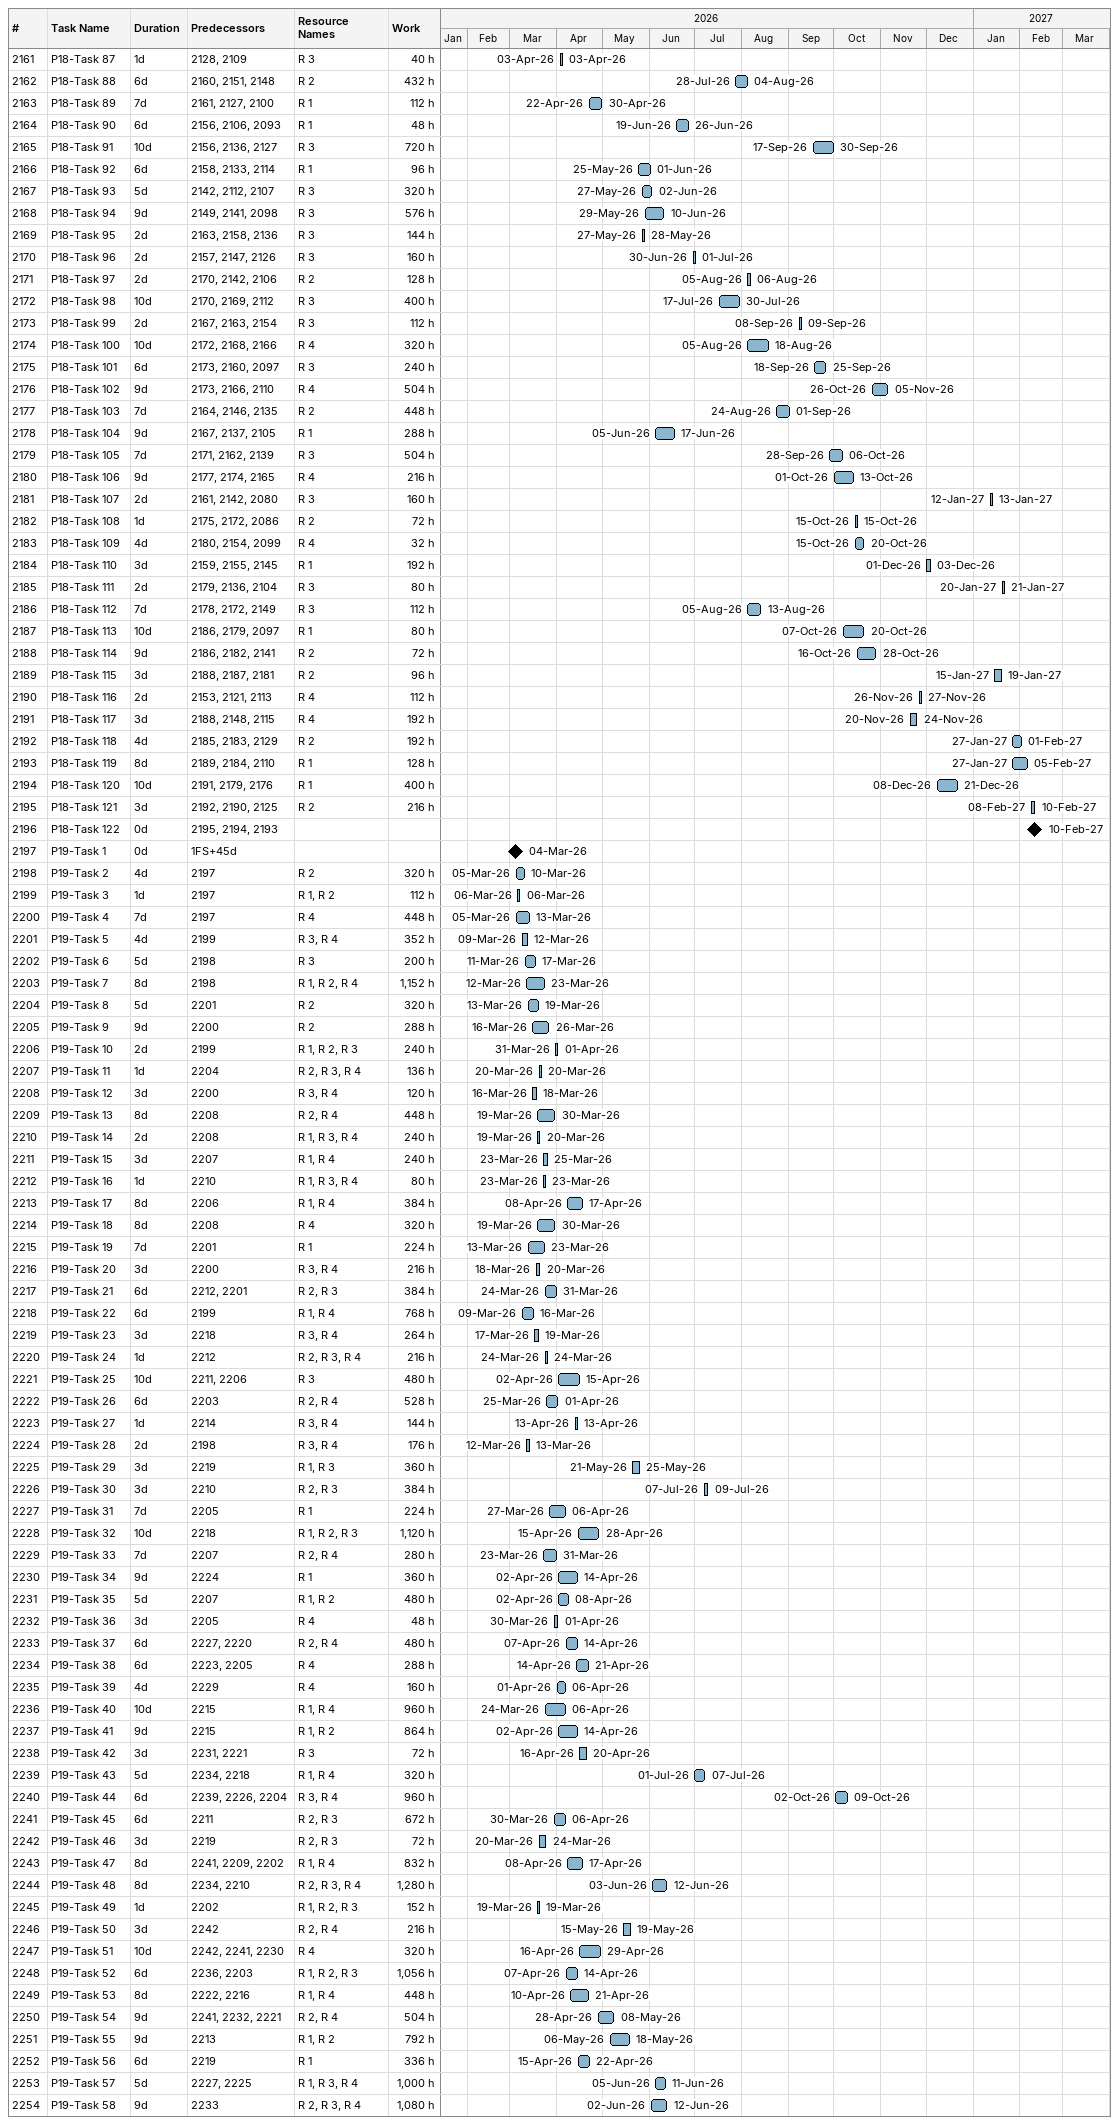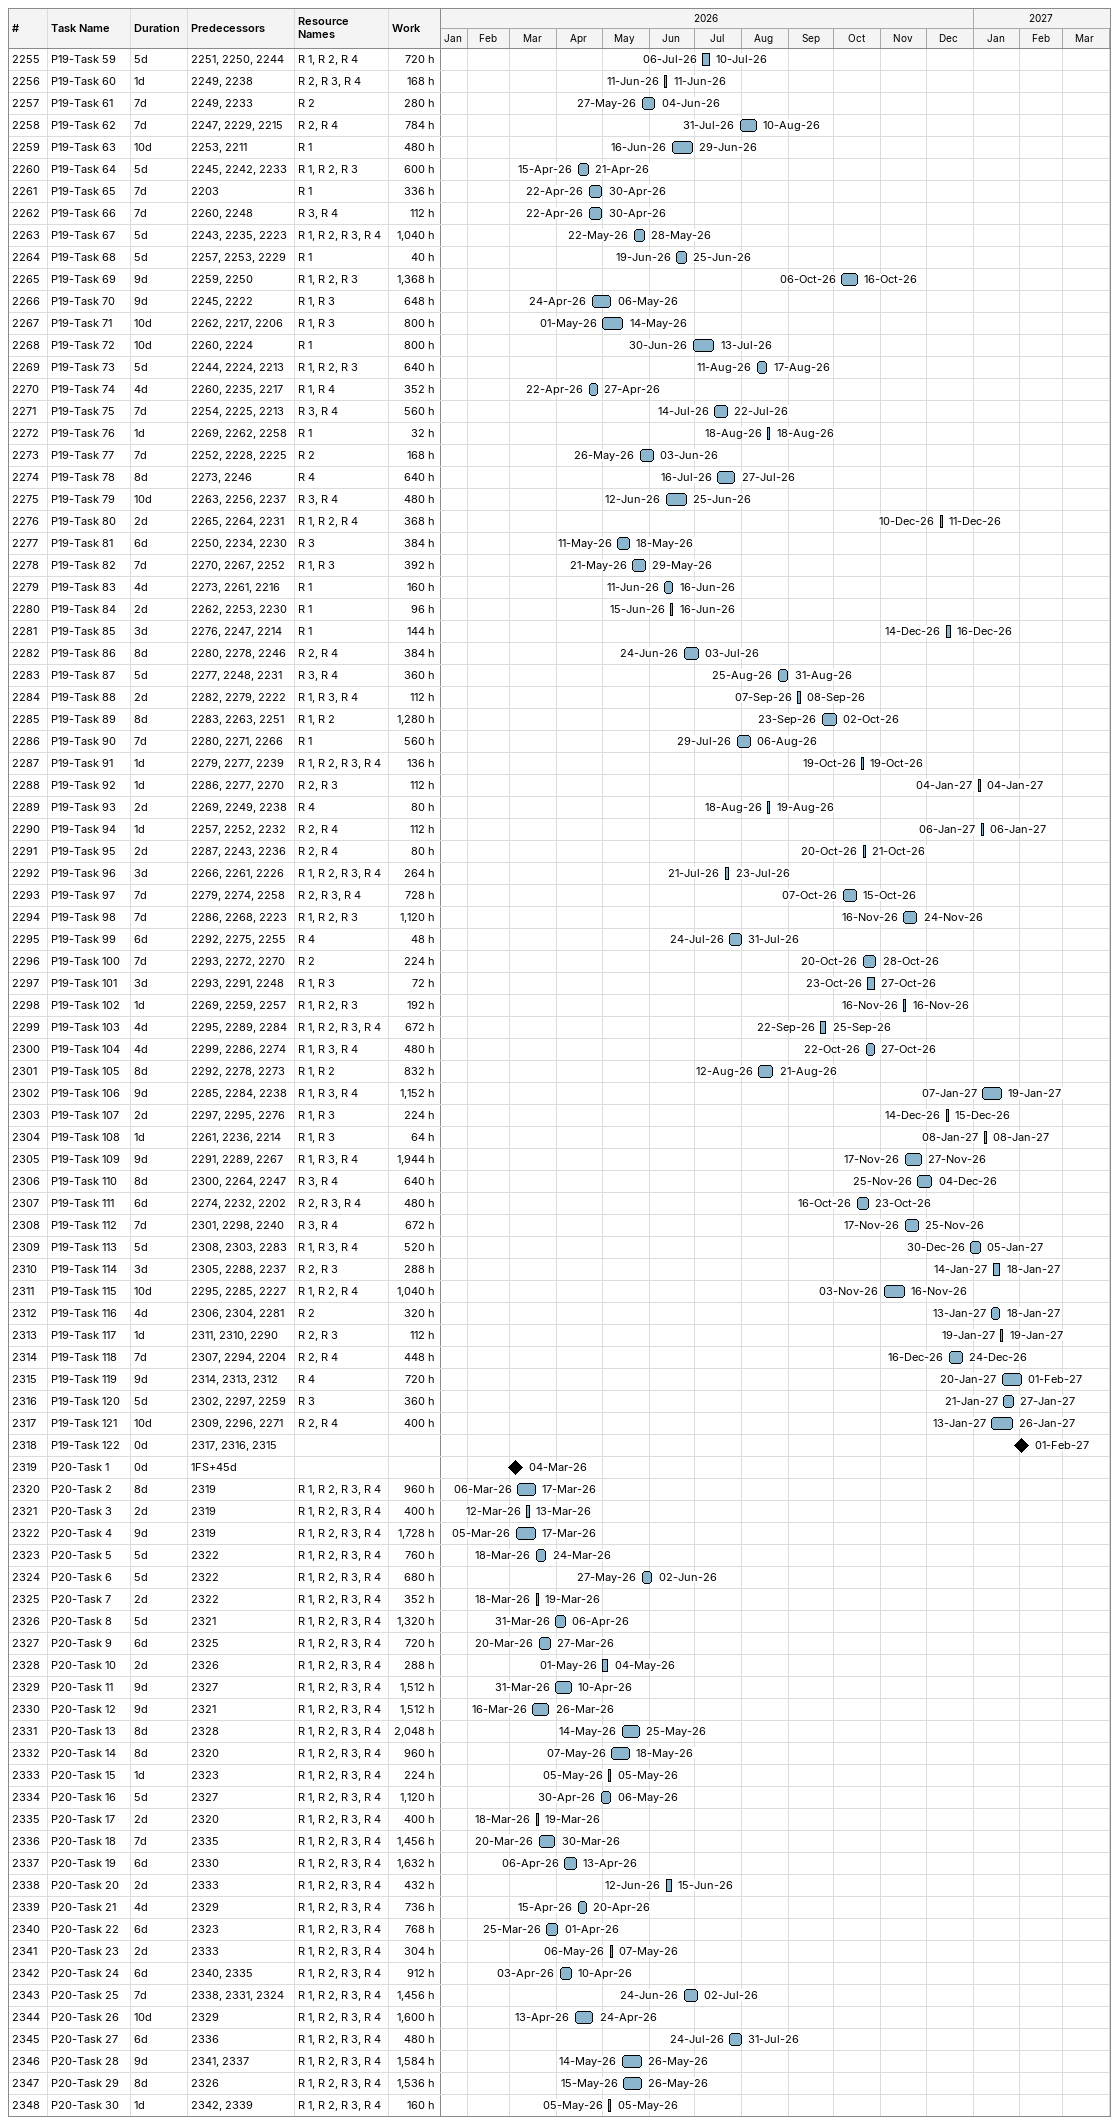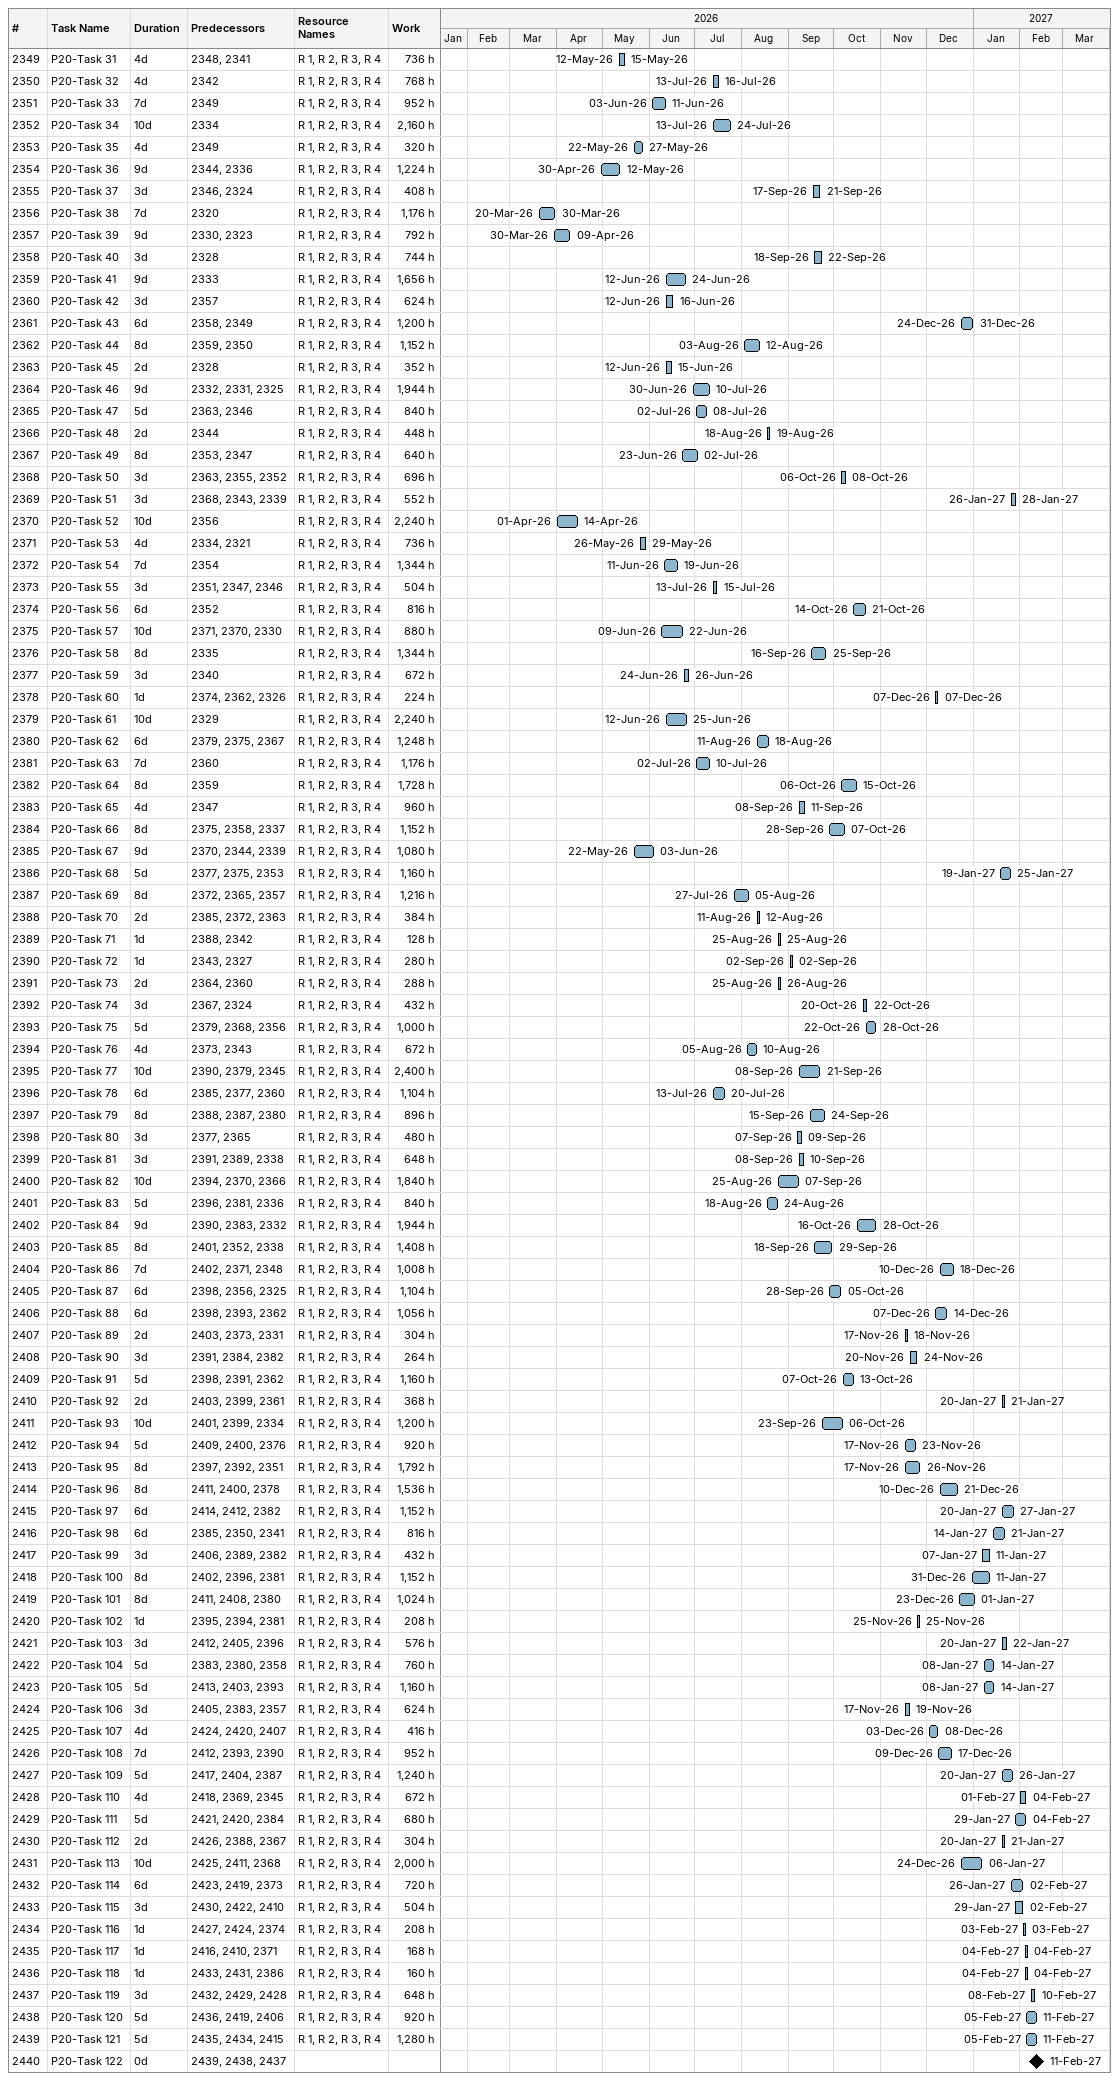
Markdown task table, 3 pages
| ID | Task | Duration | Start | Finish | Predecessors | Resources | Work (h) |
|---|---|---|---|---|---|---|---|
| 2161 | P18-Task 87 | 1d | 2026-04-03 | 2026-04-03 | 2128, 2109 | R 3 | 40 |
| 2162 | P18-Task 88 | 6d | 2026-07-28 | 2026-08-04 | 2160, 2151, 2148 | R 2 | 432 |
| 2163 | P18-Task 89 | 7d | 2026-04-22 | 2026-04-30 | 2161, 2127, 2100 | R 1 | 112 |
| 2164 | P18-Task 90 | 6d | 2026-06-19 | 2026-06-26 | 2156, 2106, 2093 | R 1 | 48 |
| 2165 | P18-Task 91 | 10d | 2026-09-17 | 2026-09-30 | 2156, 2136, 2127 | R 3 | 720 |
| 2166 | P18-Task 92 | 6d | 2026-05-25 | 2026-06-01 | 2158, 2133, 2114 | R 1 | 96 |
| 2167 | P18-Task 93 | 5d | 2026-05-27 | 2026-06-02 | 2142, 2112, 2107 | R 3 | 320 |
| 2168 | P18-Task 94 | 9d | 2026-05-29 | 2026-06-10 | 2149, 2141, 2098 | R 3 | 576 |
| 2169 | P18-Task 95 | 2d | 2026-05-27 | 2026-05-28 | 2163, 2158, 2136 | R 3 | 144 |
| 2170 | P18-Task 96 | 2d | 2026-06-30 | 2026-07-01 | 2157, 2147, 2126 | R 3 | 160 |
| 2171 | P18-Task 97 | 2d | 2026-08-05 | 2026-08-06 | 2170, 2142, 2106 | R 2 | 128 |
| 2172 | P18-Task 98 | 10d | 2026-07-17 | 2026-07-30 | 2170, 2169, 2112 | R 3 | 400 |
| 2173 | P18-Task 99 | 2d | 2026-09-08 | 2026-09-09 | 2167, 2163, 2154 | R 3 | 112 |
| 2174 | P18-Task 100 | 10d | 2026-08-05 | 2026-08-18 | 2172, 2168, 2166 | R 4 | 320 |
| 2175 | P18-Task 101 | 6d | 2026-09-18 | 2026-09-25 | 2173, 2160, 2097 | R 3 | 240 |
| 2176 | P18-Task 102 | 9d | 2026-10-26 | 2026-11-05 | 2173, 2166, 2110 | R 4 | 504 |
| 2177 | P18-Task 103 | 7d | 2026-08-24 | 2026-09-01 | 2164, 2146, 2135 | R 2 | 448 |
| 2178 | P18-Task 104 | 9d | 2026-06-05 | 2026-06-17 | 2167, 2137, 2105 | R 1 | 288 |
| 2179 | P18-Task 105 | 7d | 2026-09-28 | 2026-10-06 | 2171, 2162, 2139 | R 3 | 504 |
| 2180 | P18-Task 106 | 9d | 2026-10-01 | 2026-10-13 | 2177, 2174, 2165 | R 4 | 216 |
| 2181 | P18-Task 107 | 2d | 2027-01-12 | 2027-01-13 | 2161, 2142, 2080 | R 3 | 160 |
| 2182 | P18-Task 108 | 1d | 2026-10-15 | 2026-10-15 | 2175, 2172, 2086 | R 2 | 72 |
| 2183 | P18-Task 109 | 4d | 2026-10-15 | 2026-10-20 | 2180, 2154, 2099 | R 4 | 32 |
| 2184 | P18-Task 110 | 3d | 2026-12-01 | 2026-12-03 | 2159, 2155, 2145 | R 1 | 192 |
| 2185 | P18-Task 111 | 2d | 2027-01-20 | 2027-01-21 | 2179, 2136, 2104 | R 3 | 80 |
| 2186 | P18-Task 112 | 7d | 2026-08-05 | 2026-08-13 | 2178, 2172, 2149 | R 3 | 112 |
| 2187 | P18-Task 113 | 10d | 2026-10-07 | 2026-10-20 | 2186, 2179, 2097 | R 1 | 80 |
| 2188 | P18-Task 114 | 9d | 2026-10-16 | 2026-10-28 | 2186, 2182, 2141 | R 2 | 72 |
| 2189 | P18-Task 115 | 3d | 2027-01-15 | 2027-01-19 | 2188, 2187, 2181 | R 2 | 96 |
| 2190 | P18-Task 116 | 2d | 2026-11-26 | 2026-11-27 | 2153, 2121, 2113 | R 4 | 112 |
| 2191 | P18-Task 117 | 3d | 2026-11-20 | 2026-11-24 | 2188, 2148, 2115 | R 4 | 192 |
| 2192 | P18-Task 118 | 4d | 2027-01-27 | 2027-02-01 | 2185, 2183, 2129 | R 2 | 192 |
| 2193 | P18-Task 119 | 8d | 2027-01-27 | 2027-02-05 | 2189, 2184, 2110 | R 1 | 128 |
| 2194 | P18-Task 120 | 10d | 2026-12-08 | 2026-12-21 | 2191, 2179, 2176 | R 1 | 400 |
| 2195 | P18-Task 121 | 3d | 2027-02-08 | 2027-02-10 | 2192, 2190, 2125 | R 2 | 216 |
| 2196 | P18-Task 122 | 0d | 2027-02-10 | 2027-02-10 | 2195, 2194, 2193 |  |  |
| 2197 | P19-Task 1 | 0d | 2026-03-04 | 2026-03-04 | 1FS+45d |  |  |
| 2198 | P19-Task 2 | 4d | 2026-03-05 | 2026-03-10 | 2197 | R 2 | 320 |
| 2199 | P19-Task 3 | 1d | 2026-03-06 | 2026-03-06 | 2197 | R 1, R 2 | 112 |
| 2200 | P19-Task 4 | 7d | 2026-03-05 | 2026-03-13 | 2197 | R 4 | 448 |
| 2201 | P19-Task 5 | 4d | 2026-03-09 | 2026-03-12 | 2199 | R 3, R 4 | 352 |
| 2202 | P19-Task 6 | 5d | 2026-03-11 | 2026-03-17 | 2198 | R 3 | 200 |
| 2203 | P19-Task 7 | 8d | 2026-03-12 | 2026-03-23 | 2198 | R 1, R 2, R 4 | 1152 |
| 2204 | P19-Task 8 | 5d | 2026-03-13 | 2026-03-19 | 2201 | R 2 | 320 |
| 2205 | P19-Task 9 | 9d | 2026-03-16 | 2026-03-26 | 2200 | R 2 | 288 |
| 2206 | P19-Task 10 | 2d | 2026-03-31 | 2026-04-01 | 2199 | R 1, R 2, R 3 | 240 |
| 2207 | P19-Task 11 | 1d | 2026-03-20 | 2026-03-20 | 2204 | R 2, R 3, R 4 | 136 |
| 2208 | P19-Task 12 | 3d | 2026-03-16 | 2026-03-18 | 2200 | R 3, R 4 | 120 |
| 2209 | P19-Task 13 | 8d | 2026-03-19 | 2026-03-30 | 2208 | R 2, R 4 | 448 |
| 2210 | P19-Task 14 | 2d | 2026-03-19 | 2026-03-20 | 2208 | R 1, R 3, R 4 | 240 |
| 2211 | P19-Task 15 | 3d | 2026-03-23 | 2026-03-25 | 2207 | R 1, R 4 | 240 |
| 2212 | P19-Task 16 | 1d | 2026-03-23 | 2026-03-23 | 2210 | R 1, R 3, R 4 | 80 |
| 2213 | P19-Task 17 | 8d | 2026-04-08 | 2026-04-17 | 2206 | R 1, R 4 | 384 |
| 2214 | P19-Task 18 | 8d | 2026-03-19 | 2026-03-30 | 2208 | R 4 | 320 |
| 2215 | P19-Task 19 | 7d | 2026-03-13 | 2026-03-23 | 2201 | R 1 | 224 |
| 2216 | P19-Task 20 | 3d | 2026-03-18 | 2026-03-20 | 2200 | R 3, R 4 | 216 |
| 2217 | P19-Task 21 | 6d | 2026-03-24 | 2026-03-31 | 2212, 2201 | R 2, R 3 | 384 |
| 2218 | P19-Task 22 | 6d | 2026-03-09 | 2026-03-16 | 2199 | R 1, R 4 | 768 |
| 2219 | P19-Task 23 | 3d | 2026-03-17 | 2026-03-19 | 2218 | R 3, R 4 | 264 |
| 2220 | P19-Task 24 | 1d | 2026-03-24 | 2026-03-24 | 2212 | R 2, R 3, R 4 | 216 |
| 2221 | P19-Task 25 | 10d | 2026-04-02 | 2026-04-15 | 2211, 2206 | R 3 | 480 |
| 2222 | P19-Task 26 | 6d | 2026-03-25 | 2026-04-01 | 2203 | R 2, R 4 | 528 |
| 2223 | P19-Task 27 | 1d | 2026-04-13 | 2026-04-13 | 2214 | R 3, R 4 | 144 |
| 2224 | P19-Task 28 | 2d | 2026-03-12 | 2026-03-13 | 2198 | R 3, R 4 | 176 |
| 2225 | P19-Task 29 | 3d | 2026-05-21 | 2026-05-25 | 2219 | R 1, R 3 | 360 |
| 2226 | P19-Task 30 | 3d | 2026-07-07 | 2026-07-09 | 2210 | R 2, R 3 | 384 |
| 2227 | P19-Task 31 | 7d | 2026-03-27 | 2026-04-06 | 2205 | R 1 | 224 |
| 2228 | P19-Task 32 | 10d | 2026-04-15 | 2026-04-28 | 2218 | R 1, R 2, R 3 | 1120 |
| 2229 | P19-Task 33 | 7d | 2026-03-23 | 2026-03-31 | 2207 | R 2, R 4 | 280 |
| 2230 | P19-Task 34 | 9d | 2026-04-02 | 2026-04-14 | 2224 | R 1 | 360 |
| 2231 | P19-Task 35 | 5d | 2026-04-02 | 2026-04-08 | 2207 | R 1, R 2 | 480 |
| 2232 | P19-Task 36 | 3d | 2026-03-30 | 2026-04-01 | 2205 | R 4 | 48 |
| 2233 | P19-Task 37 | 6d | 2026-04-07 | 2026-04-14 | 2227, 2220 | R 2, R 4 | 480 |
| 2234 | P19-Task 38 | 6d | 2026-04-14 | 2026-04-21 | 2223, 2205 | R 4 | 288 |
| 2235 | P19-Task 39 | 4d | 2026-04-01 | 2026-04-06 | 2229 | R 4 | 160 |
| 2236 | P19-Task 40 | 10d | 2026-03-24 | 2026-04-06 | 2215 | R 1, R 4 | 960 |
| 2237 | P19-Task 41 | 9d | 2026-04-02 | 2026-04-14 | 2215 | R 1, R 2 | 864 |
| 2238 | P19-Task 42 | 3d | 2026-04-16 | 2026-04-20 | 2231, 2221 | R 3 | 72 |
| 2239 | P19-Task 43 | 5d | 2026-07-01 | 2026-07-07 | 2234, 2218 | R 1, R 4 | 320 |
| 2240 | P19-Task 44 | 6d | 2026-10-02 | 2026-10-09 | 2239, 2226, 2204 | R 3, R 4 | 960 |
| 2241 | P19-Task 45 | 6d | 2026-03-30 | 2026-04-06 | 2211 | R 2, R 3 | 672 |
| 2242 | P19-Task 46 | 3d | 2026-03-20 | 2026-03-24 | 2219 | R 2, R 3 | 72 |
| 2243 | P19-Task 47 | 8d | 2026-04-08 | 2026-04-17 | 2241, 2209, 2202 | R 1, R 4 | 832 |
| 2244 | P19-Task 48 | 8d | 2026-06-03 | 2026-06-12 | 2234, 2210 | R 2, R 3, R 4 | 1280 |
| 2245 | P19-Task 49 | 1d | 2026-03-19 | 2026-03-19 | 2202 | R 1, R 2, R 3 | 152 |
| 2246 | P19-Task 50 | 3d | 2026-05-15 | 2026-05-19 | 2242 | R 2, R 4 | 216 |
| 2247 | P19-Task 51 | 10d | 2026-04-16 | 2026-04-29 | 2242, 2241, 2230 | R 4 | 320 |
| 2248 | P19-Task 52 | 6d | 2026-04-07 | 2026-04-14 | 2236, 2203 | R 1, R 2, R 3 | 1056 |
| 2249 | P19-Task 53 | 8d | 2026-04-10 | 2026-04-21 | 2222, 2216 | R 1, R 4 | 448 |
| 2250 | P19-Task 54 | 9d | 2026-04-28 | 2026-05-08 | 2241, 2232, 2221 | R 2, R 4 | 504 |
| 2251 | P19-Task 55 | 9d | 2026-05-06 | 2026-05-18 | 2213 | R 1, R 2 | 792 |
| 2252 | P19-Task 56 | 6d | 2026-04-15 | 2026-04-22 | 2219 | R 1 | 336 |
| 2253 | P19-Task 57 | 5d | 2026-06-05 | 2026-06-11 | 2227, 2225 | R 1, R 3, R 4 | 1000 |
| 2254 | P19-Task 58 | 9d | 2026-06-02 | 2026-06-12 | 2233 | R 2, R 3, R 4 | 1080 |
| 2255 | P19-Task 59 | 5d | 2026-07-06 | 2026-07-10 | 2251, 2250, 2244 | R 1, R 2, R 4 | 720 |
| 2256 | P19-Task 60 | 1d | 2026-06-11 | 2026-06-11 | 2249, 2238 | R 2, R 3, R 4 | 168 |
| 2257 | P19-Task 61 | 7d | 2026-05-27 | 2026-06-04 | 2249, 2233 | R 2 | 280 |
| 2258 | P19-Task 62 | 7d | 2026-07-31 | 2026-08-10 | 2247, 2229, 2215 | R 2, R 4 | 784 |
| 2259 | P19-Task 63 | 10d | 2026-06-16 | 2026-06-29 | 2253, 2211 | R 1 | 480 |
| 2260 | P19-Task 64 | 5d | 2026-04-15 | 2026-04-21 | 2245, 2242, 2233 | R 1, R 2, R 3 | 600 |
| 2261 | P19-Task 65 | 7d | 2026-04-22 | 2026-04-30 | 2203 | R 1 | 336 |
| 2262 | P19-Task 66 | 7d | 2026-04-22 | 2026-04-30 | 2260, 2248 | R 3, R 4 | 112 |
| 2263 | P19-Task 67 | 5d | 2026-05-22 | 2026-05-28 | 2243, 2235, 2223 | R 1, R 2, R 3, R 4 | 1040 |
| 2264 | P19-Task 68 | 5d | 2026-06-19 | 2026-06-25 | 2257, 2253, 2229 | R 1 | 40 |
| 2265 | P19-Task 69 | 9d | 2026-10-06 | 2026-10-16 | 2259, 2250 | R 1, R 2, R 3 | 1368 |
| 2266 | P19-Task 70 | 9d | 2026-04-24 | 2026-05-06 | 2245, 2222 | R 1, R 3 | 648 |
| 2267 | P19-Task 71 | 10d | 2026-05-01 | 2026-05-14 | 2262, 2217, 2206 | R 1, R 3 | 800 |
| 2268 | P19-Task 72 | 10d | 2026-06-30 | 2026-07-13 | 2260, 2224 | R 1 | 800 |
| 2269 | P19-Task 73 | 5d | 2026-08-11 | 2026-08-17 | 2244, 2224, 2213 | R 1, R 2, R 3 | 640 |
| 2270 | P19-Task 74 | 4d | 2026-04-22 | 2026-04-27 | 2260, 2235, 2217 | R 1, R 4 | 352 |
| 2271 | P19-Task 75 | 7d | 2026-07-14 | 2026-07-22 | 2254, 2225, 2213 | R 3, R 4 | 560 |
| 2272 | P19-Task 76 | 1d | 2026-08-18 | 2026-08-18 | 2269, 2262, 2258 | R 1 | 32 |
| 2273 | P19-Task 77 | 7d | 2026-05-26 | 2026-06-03 | 2252, 2228, 2225 | R 2 | 168 |
| 2274 | P19-Task 78 | 8d | 2026-07-16 | 2026-07-27 | 2273, 2246 | R 4 | 640 |
| 2275 | P19-Task 79 | 10d | 2026-06-12 | 2026-06-25 | 2263, 2256, 2237 | R 3, R 4 | 480 |
| 2276 | P19-Task 80 | 2d | 2026-12-10 | 2026-12-11 | 2265, 2264, 2231 | R 1, R 2, R 4 | 368 |
| 2277 | P19-Task 81 | 6d | 2026-05-11 | 2026-05-18 | 2250, 2234, 2230 | R 3 | 384 |
| 2278 | P19-Task 82 | 7d | 2026-05-21 | 2026-05-29 | 2270, 2267, 2252 | R 1, R 3 | 392 |
| 2279 | P19-Task 83 | 4d | 2026-06-11 | 2026-06-16 | 2273, 2261, 2216 | R 1 | 160 |
| 2280 | P19-Task 84 | 2d | 2026-06-15 | 2026-06-16 | 2262, 2253, 2230 | R 1 | 96 |
| 2281 | P19-Task 85 | 3d | 2026-12-14 | 2026-12-16 | 2276, 2247, 2214 | R 1 | 144 |
| 2282 | P19-Task 86 | 8d | 2026-06-24 | 2026-07-03 | 2280, 2278, 2246 | R 2, R 4 | 384 |
| 2283 | P19-Task 87 | 5d | 2026-08-25 | 2026-08-31 | 2277, 2248, 2231 | R 3, R 4 | 360 |
| 2284 | P19-Task 88 | 2d | 2026-09-07 | 2026-09-08 | 2282, 2279, 2222 | R 1, R 3, R 4 | 112 |
| 2285 | P19-Task 89 | 8d | 2026-09-23 | 2026-10-02 | 2283, 2263, 2251 | R 1, R 2 | 1280 |
| 2286 | P19-Task 90 | 7d | 2026-07-29 | 2026-08-06 | 2280, 2271, 2266 | R 1 | 560 |
| 2287 | P19-Task 91 | 1d | 2026-10-19 | 2026-10-19 | 2279, 2277, 2239 | R 1, R 2, R 3, R 4 | 136 |
| 2288 | P19-Task 92 | 1d | 2027-01-04 | 2027-01-04 | 2286, 2277, 2270 | R 2, R 3 | 112 |
| 2289 | P19-Task 93 | 2d | 2026-08-18 | 2026-08-19 | 2269, 2249, 2238 | R 4 | 80 |
| 2290 | P19-Task 94 | 1d | 2027-01-06 | 2027-01-06 | 2257, 2252, 2232 | R 2, R 4 | 112 |
| 2291 | P19-Task 95 | 2d | 2026-10-20 | 2026-10-21 | 2287, 2243, 2236 | R 2, R 4 | 80 |
| 2292 | P19-Task 96 | 3d | 2026-07-21 | 2026-07-23 | 2266, 2261, 2226 | R 1, R 2, R 3, R 4 | 264 |
| 2293 | P19-Task 97 | 7d | 2026-10-07 | 2026-10-15 | 2279, 2274, 2258 | R 2, R 3, R 4 | 728 |
| 2294 | P19-Task 98 | 7d | 2026-11-16 | 2026-11-24 | 2286, 2268, 2223 | R 1, R 2, R 3 | 1120 |
| 2295 | P19-Task 99 | 6d | 2026-07-24 | 2026-07-31 | 2292, 2275, 2255 | R 4 | 48 |
| 2296 | P19-Task 100 | 7d | 2026-10-20 | 2026-10-28 | 2293, 2272, 2270 | R 2 | 224 |
| 2297 | P19-Task 101 | 3d | 2026-10-23 | 2026-10-27 | 2293, 2291, 2248 | R 1, R 3 | 72 |
| 2298 | P19-Task 102 | 1d | 2026-11-16 | 2026-11-16 | 2269, 2259, 2257 | R 1, R 2, R 3 | 192 |
| 2299 | P19-Task 103 | 4d | 2026-09-22 | 2026-09-25 | 2295, 2289, 2284 | R 1, R 2, R 3, R 4 | 672 |
| 2300 | P19-Task 104 | 4d | 2026-10-22 | 2026-10-27 | 2299, 2286, 2274 | R 1, R 3, R 4 | 480 |
| 2301 | P19-Task 105 | 8d | 2026-08-12 | 2026-08-21 | 2292, 2278, 2273 | R 1, R 2 | 832 |
| 2302 | P19-Task 106 | 9d | 2027-01-07 | 2027-01-19 | 2285, 2284, 2238 | R 1, R 3, R 4 | 1152 |
| 2303 | P19-Task 107 | 2d | 2026-12-14 | 2026-12-15 | 2297, 2295, 2276 | R 1, R 3 | 224 |
| 2304 | P19-Task 108 | 1d | 2027-01-08 | 2027-01-08 | 2261, 2236, 2214 | R 1, R 3 | 64 |
| 2305 | P19-Task 109 | 9d | 2026-11-17 | 2026-11-27 | 2291, 2289, 2267 | R 1, R 3, R 4 | 1944 |
| 2306 | P19-Task 110 | 8d | 2026-11-25 | 2026-12-04 | 2300, 2264, 2247 | R 3, R 4 | 640 |
| 2307 | P19-Task 111 | 6d | 2026-10-16 | 2026-10-23 | 2274, 2232, 2202 | R 2, R 3, R 4 | 480 |
| 2308 | P19-Task 112 | 7d | 2026-11-17 | 2026-11-25 | 2301, 2298, 2240 | R 3, R 4 | 672 |
| 2309 | P19-Task 113 | 5d | 2026-12-30 | 2027-01-05 | 2308, 2303, 2283 | R 1, R 3, R 4 | 520 |
| 2310 | P19-Task 114 | 3d | 2027-01-14 | 2027-01-18 | 2305, 2288, 2237 | R 2, R 3 | 288 |
| 2311 | P19-Task 115 | 10d | 2026-11-03 | 2026-11-16 | 2295, 2285, 2227 | R 1, R 2, R 4 | 1040 |
| 2312 | P19-Task 116 | 4d | 2027-01-13 | 2027-01-18 | 2306, 2304, 2281 | R 2 | 320 |
| 2313 | P19-Task 117 | 1d | 2027-01-19 | 2027-01-19 | 2311, 2310, 2290 | R 2, R 3 | 112 |
| 2314 | P19-Task 118 | 7d | 2026-12-16 | 2026-12-24 | 2307, 2294, 2204 | R 2, R 4 | 448 |
| 2315 | P19-Task 119 | 9d | 2027-01-20 | 2027-02-01 | 2314, 2313, 2312 | R 4 | 720 |
| 2316 | P19-Task 120 | 5d | 2027-01-21 | 2027-01-27 | 2302, 2297, 2259 | R 3 | 360 |
| 2317 | P19-Task 121 | 10d | 2027-01-13 | 2027-01-26 | 2309, 2296, 2271 | R 2, R 4 | 400 |
| 2318 | P19-Task 122 | 0d | 2027-02-01 | 2027-02-01 | 2317, 2316, 2315 |  |  |
| 2319 | P20-Task 1 | 0d | 2026-03-04 | 2026-03-04 | 1FS+45d |  |  |
| 2320 | P20-Task 2 | 8d | 2026-03-06 | 2026-03-17 | 2319 | R 1, R 2, R 3, R 4 | 960 |
| 2321 | P20-Task 3 | 2d | 2026-03-12 | 2026-03-13 | 2319 | R 1, R 2, R 3, R 4 | 400 |
| 2322 | P20-Task 4 | 9d | 2026-03-05 | 2026-03-17 | 2319 | R 1, R 2, R 3, R 4 | 1728 |
| 2323 | P20-Task 5 | 5d | 2026-03-18 | 2026-03-24 | 2322 | R 1, R 2, R 3, R 4 | 760 |
| 2324 | P20-Task 6 | 5d | 2026-05-27 | 2026-06-02 | 2322 | R 1, R 2, R 3, R 4 | 680 |
| 2325 | P20-Task 7 | 2d | 2026-03-18 | 2026-03-19 | 2322 | R 1, R 2, R 3, R 4 | 352 |
| 2326 | P20-Task 8 | 5d | 2026-03-31 | 2026-04-06 | 2321 | R 1, R 2, R 3, R 4 | 1320 |
| 2327 | P20-Task 9 | 6d | 2026-03-20 | 2026-03-27 | 2325 | R 1, R 2, R 3, R 4 | 720 |
| 2328 | P20-Task 10 | 2d | 2026-05-01 | 2026-05-04 | 2326 | R 1, R 2, R 3, R 4 | 288 |
| 2329 | P20-Task 11 | 9d | 2026-03-31 | 2026-04-10 | 2327 | R 1, R 2, R 3, R 4 | 1512 |
| 2330 | P20-Task 12 | 9d | 2026-03-16 | 2026-03-26 | 2321 | R 1, R 2, R 3, R 4 | 1512 |
| 2331 | P20-Task 13 | 8d | 2026-05-14 | 2026-05-25 | 2328 | R 1, R 2, R 3, R 4 | 2048 |
| 2332 | P20-Task 14 | 8d | 2026-05-07 | 2026-05-18 | 2320 | R 1, R 2, R 3, R 4 | 960 |
| 2333 | P20-Task 15 | 1d | 2026-05-05 | 2026-05-05 | 2323 | R 1, R 2, R 3, R 4 | 224 |
| 2334 | P20-Task 16 | 5d | 2026-04-30 | 2026-05-06 | 2327 | R 1, R 2, R 3, R 4 | 1120 |
| 2335 | P20-Task 17 | 2d | 2026-03-18 | 2026-03-19 | 2320 | R 1, R 2, R 3, R 4 | 400 |
| 2336 | P20-Task 18 | 7d | 2026-03-20 | 2026-03-30 | 2335 | R 1, R 2, R 3, R 4 | 1456 |
| 2337 | P20-Task 19 | 6d | 2026-04-06 | 2026-04-13 | 2330 | R 1, R 2, R 3, R 4 | 1632 |
| 2338 | P20-Task 20 | 2d | 2026-06-12 | 2026-06-15 | 2333 | R 1, R 2, R 3, R 4 | 432 |
| 2339 | P20-Task 21 | 4d | 2026-04-15 | 2026-04-20 | 2329 | R 1, R 2, R 3, R 4 | 736 |
| 2340 | P20-Task 22 | 6d | 2026-03-25 | 2026-04-01 | 2323 | R 1, R 2, R 3, R 4 | 768 |
| 2341 | P20-Task 23 | 2d | 2026-05-06 | 2026-05-07 | 2333 | R 1, R 2, R 3, R 4 | 304 |
| 2342 | P20-Task 24 | 6d | 2026-04-03 | 2026-04-10 | 2340, 2335 | R 1, R 2, R 3, R 4 | 912 |
| 2343 | P20-Task 25 | 7d | 2026-06-24 | 2026-07-02 | 2338, 2331, 2324 | R 1, R 2, R 3, R 4 | 1456 |
| 2344 | P20-Task 26 | 10d | 2026-04-13 | 2026-04-24 | 2329 | R 1, R 2, R 3, R 4 | 1600 |
| 2345 | P20-Task 27 | 6d | 2026-07-24 | 2026-07-31 | 2336 | R 1, R 2, R 3, R 4 | 480 |
| 2346 | P20-Task 28 | 9d | 2026-05-14 | 2026-05-26 | 2341, 2337 | R 1, R 2, R 3, R 4 | 1584 |
| 2347 | P20-Task 29 | 8d | 2026-05-15 | 2026-05-26 | 2326 | R 1, R 2, R 3, R 4 | 1536 |
| 2348 | P20-Task 30 | 1d | 2026-05-05 | 2026-05-05 | 2342, 2339 | R 1, R 2, R 3, R 4 | 160 |
| 2349 | P20-Task 31 | 4d | 2026-05-12 | 2026-05-15 | 2348, 2341 | R 1, R 2, R 3, R 4 | 736 |
| 2350 | P20-Task 32 | 4d | 2026-07-13 | 2026-07-16 | 2342 | R 1, R 2, R 3, R 4 | 768 |
| 2351 | P20-Task 33 | 7d | 2026-06-03 | 2026-06-11 | 2349 | R 1, R 2, R 3, R 4 | 952 |
| 2352 | P20-Task 34 | 10d | 2026-07-13 | 2026-07-24 | 2334 | R 1, R 2, R 3, R 4 | 2160 |
| 2353 | P20-Task 35 | 4d | 2026-05-22 | 2026-05-27 | 2349 | R 1, R 2, R 3, R 4 | 320 |
| 2354 | P20-Task 36 | 9d | 2026-04-30 | 2026-05-12 | 2344, 2336 | R 1, R 2, R 3, R 4 | 1224 |
| 2355 | P20-Task 37 | 3d | 2026-09-17 | 2026-09-21 | 2346, 2324 | R 1, R 2, R 3, R 4 | 408 |
| 2356 | P20-Task 38 | 7d | 2026-03-20 | 2026-03-30 | 2320 | R 1, R 2, R 3, R 4 | 1176 |
| 2357 | P20-Task 39 | 9d | 2026-03-30 | 2026-04-09 | 2330, 2323 | R 1, R 2, R 3, R 4 | 792 |
| 2358 | P20-Task 40 | 3d | 2026-09-18 | 2026-09-22 | 2328 | R 1, R 2, R 3, R 4 | 744 |
| 2359 | P20-Task 41 | 9d | 2026-06-12 | 2026-06-24 | 2333 | R 1, R 2, R 3, R 4 | 1656 |
| 2360 | P20-Task 42 | 3d | 2026-06-12 | 2026-06-16 | 2357 | R 1, R 2, R 3, R 4 | 624 |
| 2361 | P20-Task 43 | 6d | 2026-12-24 | 2026-12-31 | 2358, 2349 | R 1, R 2, R 3, R 4 | 1200 |
| 2362 | P20-Task 44 | 8d | 2026-08-03 | 2026-08-12 | 2359, 2350 | R 1, R 2, R 3, R 4 | 1152 |
| 2363 | P20-Task 45 | 2d | 2026-06-12 | 2026-06-15 | 2328 | R 1, R 2, R 3, R 4 | 352 |
| 2364 | P20-Task 46 | 9d | 2026-06-30 | 2026-07-10 | 2332, 2331, 2325 | R 1, R 2, R 3, R 4 | 1944 |
| 2365 | P20-Task 47 | 5d | 2026-07-02 | 2026-07-08 | 2363, 2346 | R 1, R 2, R 3, R 4 | 840 |
| 2366 | P20-Task 48 | 2d | 2026-08-18 | 2026-08-19 | 2344 | R 1, R 2, R 3, R 4 | 448 |
| 2367 | P20-Task 49 | 8d | 2026-06-23 | 2026-07-02 | 2353, 2347 | R 1, R 2, R 3, R 4 | 640 |
| 2368 | P20-Task 50 | 3d | 2026-10-06 | 2026-10-08 | 2363, 2355, 2352 | R 1, R 2, R 3, R 4 | 696 |
| 2369 | P20-Task 51 | 3d | 2027-01-26 | 2027-01-28 | 2368, 2343, 2339 | R 1, R 2, R 3, R 4 | 552 |
| 2370 | P20-Task 52 | 10d | 2026-04-01 | 2026-04-14 | 2356 | R 1, R 2, R 3, R 4 | 2240 |
| 2371 | P20-Task 53 | 4d | 2026-05-26 | 2026-05-29 | 2334, 2321 | R 1, R 2, R 3, R 4 | 736 |
| 2372 | P20-Task 54 | 7d | 2026-06-11 | 2026-06-19 | 2354 | R 1, R 2, R 3, R 4 | 1344 |
| 2373 | P20-Task 55 | 3d | 2026-07-13 | 2026-07-15 | 2351, 2347, 2346 | R 1, R 2, R 3, R 4 | 504 |
| 2374 | P20-Task 56 | 6d | 2026-10-14 | 2026-10-21 | 2352 | R 1, R 2, R 3, R 4 | 816 |
| 2375 | P20-Task 57 | 10d | 2026-06-09 | 2026-06-22 | 2371, 2370, 2330 | R 1, R 2, R 3, R 4 | 880 |
| 2376 | P20-Task 58 | 8d | 2026-09-16 | 2026-09-25 | 2335 | R 1, R 2, R 3, R 4 | 1344 |
| 2377 | P20-Task 59 | 3d | 2026-06-24 | 2026-06-26 | 2340 | R 1, R 2, R 3, R 4 | 672 |
| 2378 | P20-Task 60 | 1d | 2026-12-07 | 2026-12-07 | 2374, 2362, 2326 | R 1, R 2, R 3, R 4 | 224 |
| 2379 | P20-Task 61 | 10d | 2026-06-12 | 2026-06-25 | 2329 | R 1, R 2, R 3, R 4 | 2240 |
| 2380 | P20-Task 62 | 6d | 2026-08-11 | 2026-08-18 | 2379, 2375, 2367 | R 1, R 2, R 3, R 4 | 1248 |
| 2381 | P20-Task 63 | 7d | 2026-07-02 | 2026-07-10 | 2360 | R 1, R 2, R 3, R 4 | 1176 |
| 2382 | P20-Task 64 | 8d | 2026-10-06 | 2026-10-15 | 2359 | R 1, R 2, R 3, R 4 | 1728 |
| 2383 | P20-Task 65 | 4d | 2026-09-08 | 2026-09-11 | 2347 | R 1, R 2, R 3, R 4 | 960 |
| 2384 | P20-Task 66 | 8d | 2026-09-28 | 2026-10-07 | 2375, 2358, 2337 | R 1, R 2, R 3, R 4 | 1152 |
| 2385 | P20-Task 67 | 9d | 2026-05-22 | 2026-06-03 | 2370, 2344, 2339 | R 1, R 2, R 3, R 4 | 1080 |
| 2386 | P20-Task 68 | 5d | 2027-01-19 | 2027-01-25 | 2377, 2375, 2353 | R 1, R 2, R 3, R 4 | 1160 |
| 2387 | P20-Task 69 | 8d | 2026-07-27 | 2026-08-05 | 2372, 2365, 2357 | R 1, R 2, R 3, R 4 | 1216 |
| 2388 | P20-Task 70 | 2d | 2026-08-11 | 2026-08-12 | 2385, 2372, 2363 | R 1, R 2, R 3, R 4 | 384 |
| 2389 | P20-Task 71 | 1d | 2026-08-25 | 2026-08-25 | 2388, 2342 | R 1, R 2, R 3, R 4 | 128 |
| 2390 | P20-Task 72 | 1d | 2026-09-02 | 2026-09-02 | 2343, 2327 | R 1, R 2, R 3, R 4 | 280 |
| 2391 | P20-Task 73 | 2d | 2026-08-25 | 2026-08-26 | 2364, 2360 | R 1, R 2, R 3, R 4 | 288 |
| 2392 | P20-Task 74 | 3d | 2026-10-20 | 2026-10-22 | 2367, 2324 | R 1, R 2, R 3, R 4 | 432 |
| 2393 | P20-Task 75 | 5d | 2026-10-22 | 2026-10-28 | 2379, 2368, 2356 | R 1, R 2, R 3, R 4 | 1000 |
| 2394 | P20-Task 76 | 4d | 2026-08-05 | 2026-08-10 | 2373, 2343 | R 1, R 2, R 3, R 4 | 672 |
| 2395 | P20-Task 77 | 10d | 2026-09-08 | 2026-09-21 | 2390, 2379, 2345 | R 1, R 2, R 3, R 4 | 2400 |
| 2396 | P20-Task 78 | 6d | 2026-07-13 | 2026-07-20 | 2385, 2377, 2360 | R 1, R 2, R 3, R 4 | 1104 |
| 2397 | P20-Task 79 | 8d | 2026-09-15 | 2026-09-24 | 2388, 2387, 2380 | R 1, R 2, R 3, R 4 | 896 |
| 2398 | P20-Task 80 | 3d | 2026-09-07 | 2026-09-09 | 2377, 2365 | R 1, R 2, R 3, R 4 | 480 |
| 2399 | P20-Task 81 | 3d | 2026-09-08 | 2026-09-10 | 2391, 2389, 2338 | R 1, R 2, R 3, R 4 | 648 |
| 2400 | P20-Task 82 | 10d | 2026-08-25 | 2026-09-07 | 2394, 2370, 2366 | R 1, R 2, R 3, R 4 | 1840 |
| 2401 | P20-Task 83 | 5d | 2026-08-18 | 2026-08-24 | 2396, 2381, 2336 | R 1, R 2, R 3, R 4 | 840 |
| 2402 | P20-Task 84 | 9d | 2026-10-16 | 2026-10-28 | 2390, 2383, 2332 | R 1, R 2, R 3, R 4 | 1944 |
| 2403 | P20-Task 85 | 8d | 2026-09-18 | 2026-09-29 | 2401, 2352, 2338 | R 1, R 2, R 3, R 4 | 1408 |
| 2404 | P20-Task 86 | 7d | 2026-12-10 | 2026-12-18 | 2402, 2371, 2348 | R 1, R 2, R 3, R 4 | 1008 |
| 2405 | P20-Task 87 | 6d | 2026-09-28 | 2026-10-05 | 2398, 2356, 2325 | R 1, R 2, R 3, R 4 | 1104 |
| 2406 | P20-Task 88 | 6d | 2026-12-07 | 2026-12-14 | 2398, 2393, 2362 | R 1, R 2, R 3, R 4 | 1056 |
| 2407 | P20-Task 89 | 2d | 2026-11-17 | 2026-11-18 | 2403, 2373, 2331 | R 1, R 2, R 3, R 4 | 304 |
| 2408 | P20-Task 90 | 3d | 2026-11-20 | 2026-11-24 | 2391, 2384, 2382 | R 1, R 2, R 3, R 4 | 264 |
| 2409 | P20-Task 91 | 5d | 2026-10-07 | 2026-10-13 | 2398, 2391, 2362 | R 1, R 2, R 3, R 4 | 1160 |
| 2410 | P20-Task 92 | 2d | 2027-01-20 | 2027-01-21 | 2403, 2399, 2361 | R 1, R 2, R 3, R 4 | 368 |
| 2411 | P20-Task 93 | 10d | 2026-09-23 | 2026-10-06 | 2401, 2399, 2334 | R 1, R 2, R 3, R 4 | 1200 |
| 2412 | P20-Task 94 | 5d | 2026-11-17 | 2026-11-23 | 2409, 2400, 2376 | R 1, R 2, R 3, R 4 | 920 |
| 2413 | P20-Task 95 | 8d | 2026-11-17 | 2026-11-26 | 2397, 2392, 2351 | R 1, R 2, R 3, R 4 | 1792 |
| 2414 | P20-Task 96 | 8d | 2026-12-10 | 2026-12-21 | 2411, 2400, 2378 | R 1, R 2, R 3, R 4 | 1536 |
| 2415 | P20-Task 97 | 6d | 2027-01-20 | 2027-01-27 | 2414, 2412, 2382 | R 1, R 2, R 3, R 4 | 1152 |
| 2416 | P20-Task 98 | 6d | 2027-01-14 | 2027-01-21 | 2385, 2350, 2341 | R 1, R 2, R 3, R 4 | 816 |
| 2417 | P20-Task 99 | 3d | 2027-01-07 | 2027-01-11 | 2406, 2389, 2382 | R 1, R 2, R 3, R 4 | 432 |
| 2418 | P20-Task 100 | 8d | 2026-12-31 | 2027-01-11 | 2402, 2396, 2381 | R 1, R 2, R 3, R 4 | 1152 |
| 2419 | P20-Task 101 | 8d | 2026-12-23 | 2027-01-01 | 2411, 2408, 2380 | R 1, R 2, R 3, R 4 | 1024 |
| 2420 | P20-Task 102 | 1d | 2026-11-25 | 2026-11-25 | 2395, 2394, 2381 | R 1, R 2, R 3, R 4 | 208 |
| 2421 | P20-Task 103 | 3d | 2027-01-20 | 2027-01-22 | 2412, 2405, 2396 | R 1, R 2, R 3, R 4 | 576 |
| 2422 | P20-Task 104 | 5d | 2027-01-08 | 2027-01-14 | 2383, 2380, 2358 | R 1, R 2, R 3, R 4 | 760 |
| 2423 | P20-Task 105 | 5d | 2027-01-08 | 2027-01-14 | 2413, 2403, 2393 | R 1, R 2, R 3, R 4 | 1160 |
| 2424 | P20-Task 106 | 3d | 2026-11-17 | 2026-11-19 | 2405, 2383, 2357 | R 1, R 2, R 3, R 4 | 624 |
| 2425 | P20-Task 107 | 4d | 2026-12-03 | 2026-12-08 | 2424, 2420, 2407 | R 1, R 2, R 3, R 4 | 416 |
| 2426 | P20-Task 108 | 7d | 2026-12-09 | 2026-12-17 | 2412, 2393, 2390 | R 1, R 2, R 3, R 4 | 952 |
| 2427 | P20-Task 109 | 5d | 2027-01-20 | 2027-01-26 | 2417, 2404, 2387 | R 1, R 2, R 3, R 4 | 1240 |
| 2428 | P20-Task 110 | 4d | 2027-02-01 | 2027-02-04 | 2418, 2369, 2345 | R 1, R 2, R 3, R 4 | 672 |
| 2429 | P20-Task 111 | 5d | 2027-01-29 | 2027-02-04 | 2421, 2420, 2384 | R 1, R 2, R 3, R 4 | 680 |
| 2430 | P20-Task 112 | 2d | 2027-01-20 | 2027-01-21 | 2426, 2388, 2367 | R 1, R 2, R 3, R 4 | 304 |
| 2431 | P20-Task 113 | 10d | 2026-12-24 | 2027-01-06 | 2425, 2411, 2368 | R 1, R 2, R 3, R 4 | 2000 |
| 2432 | P20-Task 114 | 6d | 2027-01-26 | 2027-02-02 | 2423, 2419, 2373 | R 1, R 2, R 3, R 4 | 720 |
| 2433 | P20-Task 115 | 3d | 2027-01-29 | 2027-02-02 | 2430, 2422, 2410 | R 1, R 2, R 3, R 4 | 504 |
| 2434 | P20-Task 116 | 1d | 2027-02-03 | 2027-02-03 | 2427, 2424, 2374 | R 1, R 2, R 3, R 4 | 208 |
| 2435 | P20-Task 117 | 1d | 2027-02-04 | 2027-02-04 | 2416, 2410, 2371 | R 1, R 2, R 3, R 4 | 168 |
| 2436 | P20-Task 118 | 1d | 2027-02-04 | 2027-02-04 | 2433, 2431, 2386 | R 1, R 2, R 3, R 4 | 160 |
| 2437 | P20-Task 119 | 3d | 2027-02-08 | 2027-02-10 | 2432, 2429, 2428 | R 1, R 2, R 3, R 4 | 648 |
| 2438 | P20-Task 120 | 5d | 2027-02-05 | 2027-02-11 | 2436, 2419, 2406 | R 1, R 2, R 3, R 4 | 920 |
| 2439 | P20-Task 121 | 5d | 2027-02-05 | 2027-02-11 | 2435, 2434, 2415 | R 1, R 2, R 3, R 4 | 1280 |
| 2440 | P20-Task 122 | 0d | 2027-02-11 | 2027-02-11 | 2439, 2438, 2437 |  |  |
